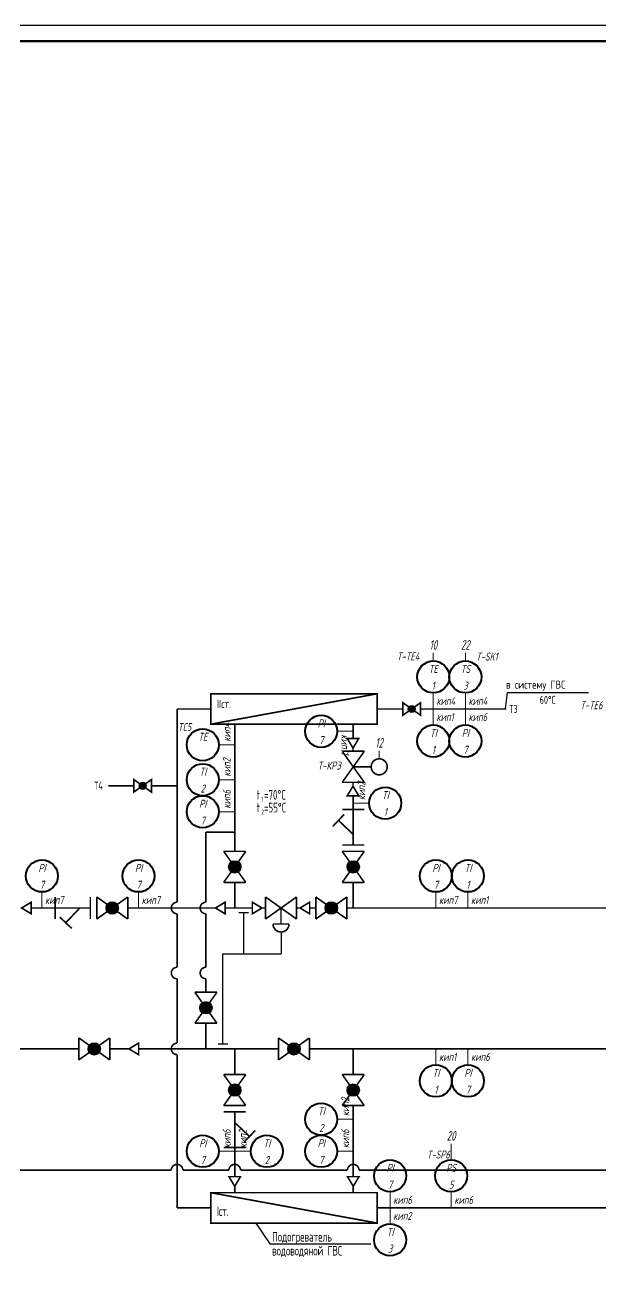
# Model space of a CAD drawing. Extents: x 37 to 1092, y -2983 to -601.
# Drawn here: x 372 to 551.8, y -1289.2 to -898.8 of the extents above; entities that cross this region are included whole.
import ezdxf
from ezdxf.enums import TextEntityAlignment as Align

# ---------------------------------------------------------------- set-up
doc = ezdxf.new("R2010")
doc.units = 0
doc.layers.add('AV_K_DEVICE', color=1, linetype='Continuous', lineweight=40)
doc.layers.add('AV_K_WIRES', color=2, linetype='Continuous', lineweight=20)
for name, color, linetype in [('FORMAT', 134, 'Continuous'), ('TEXT', 4, 'Continuous'), ('ОВ_Отопление', 6, 'Continuous')]:
    doc.layers.add(name, color=color, linetype=linetype)
doc.styles.add('R2_5', font='romant.shx', dxfattribs={"width": 0.65, "oblique": 12, "height": 2.5})
doc.styles.get("Standard").update_dxf_attribs({"font": 'romant.shx', "width": 0.65, "oblique": 12})

# ---------------------------------------------------------------- blocks, each defined once
blk = doc.blocks.new('ТС035-50М.В3.60')
blk.add_circle((0, 5), 5)
at = {"style": 'R2_5', "oblique": 12, "width": 0.65}
for s, p in [('TE', (0, 7.5)), ('1', (-0.0060025175, 2.2550731853))]:
    blk.add_text(s, height=2.5, dxfattribs=at).set_placement(p, align=Align.MIDDLE_CENTER)
blk = doc.blocks.new('кип4 ЗК4-1-7-95 установка 02-20-20-10-1')
blk.add_line((0, 5), (0, 0))
at = {"insert": (1, 2.5), "char_height": 2.5, "attachment_point": 4, "line_spacing_factor": 0.8, "style": 'R2_5'}
blk.add_mtext('кип4', dxfattribs=at)
blk = doc.blocks.new('Термореле KP35')
blk.add_circle((0, 5), 5)
at = {"style": 'R2_5', "oblique": 15, "width": 0.65}
for s, p in [('TS', (0, 7.5)), ('3', (-0.0060025175, 2.2550731853))]:
    blk.add_text(s, height=2.5, dxfattribs=at).set_placement(p, align=Align.MIDDLE_CENTER)
blk = doc.blocks.new('TERMOMETR_R5503_-30-50_80mm')
blk.add_circle((0, 5), 5)
at = {"style": 'R2_5', "oblique": 15, "width": 0.75}
for s, p in [('TI', (0, 7.5)), ('3', (-0.0060025175, 2.2550731853))]:
    blk.add_text(s, height=2.5, dxfattribs=at).set_placement(p, align=Align.MIDDLE_CENTER)
blk = doc.blocks.new('кип7 ЗК14-2-3-98 установка 3в')
blk.add_line((0, 5), (0, 0))
at = {"insert": (1, 2.5), "char_height": 2.5, "attachment_point": 4, "line_spacing_factor": 0.8, "style": 'R2_5'}
blk.add_mtext('кип7', dxfattribs=at)
blk = doc.blocks.new('MANOMETR_0..6KGSM2')
blk.add_circle((0, 5), 5)
at = {"style": 'R2_5', "oblique": 15, "width": 0.75}
for s, p in [('PI', (0, 7.5)), ('7', (-0.0060025175, 2.2550731853))]:
    blk.add_text(s, height=2.5, dxfattribs=at).set_placement(p, align=Align.MIDDLE_CENTER)
blk = doc.blocks.new('кип1 ЗК4-1-1-95 установка 01-10-20-10')
blk.add_line((0, 5), (0, 0))
at = {"insert": (1, 2.5), "char_height": 2.5, "attachment_point": 4, "line_spacing_factor": 0.8, "style": 'R2_5'}
blk.add_mtext('кип1', dxfattribs=at)
blk = doc.blocks.new('TERMOMETR_R5503_0-120_80mm')
blk.add_circle((0, 5), 5)
at = {"style": 'R2_5', "oblique": 15, "width": 0.75}
for s, p in [('TI', (0, 7.5)), ('1', (-0.0060025175, 2.2550731853))]:
    blk.add_text(s, height=2.5, dxfattribs=at).set_placement(p, align=Align.MIDDLE_CENTER)
blk = doc.blocks.new('кип6 ЗК14-2-1-98 установка 1а')
blk.add_line((0, 5), (0, 0))
at = {"insert": (1, 2.5), "char_height": 2.5, "attachment_point": 4, "line_spacing_factor": 0.8, "style": 'R2_5'}
blk.add_mtext('кип6', dxfattribs=at)
blk = doc.blocks.new('кип2 ЗК4-1-6-95 установка 01-10-20-10-1')
blk.add_line((0, 5), (0, 0))
at = {"insert": (1, 2.5), "char_height": 2.5, "attachment_point": 4, "line_spacing_factor": 0.8, "style": 'R2_5'}
blk.add_mtext('кип2', dxfattribs=at)
blk = doc.blocks.new('TERMOMETR_A5503_0-120_80mm')
blk.add_circle((0, 5), 5)
at = {"style": 'R2_5', "oblique": 15, "width": 0.75}
for s, p in [('TI', (0, 7.5)), ('2', (-0.0060025175, 2.2550731853))]:
    blk.add_text(s, height=2.5, dxfattribs=at).set_placement(p, align=Align.MIDDLE_CENTER)
blk = doc.blocks.new('TERMOMETR_R5503_0-150_80mm')
blk.add_circle((0, 5), 5)
at = {"style": 'R2_5', "oblique": 15, "width": 0.75}
for s, p in [('TI', (0, 7.5)), ('1', (-0.0060025175, 2.2550731853))]:
    blk.add_text(s, height=2.5, dxfattribs=at).set_placement(p, align=Align.MIDDLE_CENTER)
blk = doc.blocks.new('кип11 ЗК14-2-4-98 установка 4в')
blk.add_line((0, 5), (0, 0))
at = {"insert": (1, 2.5), "char_height": 2.5, "attachment_point": 4, "line_spacing_factor": 0.8, "style": 'R2_5'}
blk.add_mtext('кип11', dxfattribs=at)
blk = doc.blocks.new('ESMY')
blk.add_circle((0, 5), 5)
at = {"style": 'R2_5', "oblique": 15, "width": 0.65}
blk.add_text('TE', height=2.5, dxfattribs=at).set_placement((0, 7.5), align=Align.MIDDLE_CENTER)
blk = doc.blocks.new('PS_(мин давление)_KPI-35(DANFOS)')
blk.add_circle((0, 5), 5)
at = {"style": 'R2_5', "oblique": 15, "width": 0.75}
for s, p in [('PS', (0, 7.5)), ('5', (-0.0060025175, 2.2550731853))]:
    blk.add_text(s, height=2.5, dxfattribs=at).set_placement(p, align=Align.MIDDLE_CENTER)

msp = doc.modelspace()

# ---------------------------------------------------------------- hatches: boundary and pattern name
at = {"layer": 'ОВ_Отопление', "ltscale": 10000}
for points in [[(493.7860347578653, -1112.413928049024, 1), (491.5860347578655, -1112.413928049024, 1)], [(409.7860347578643, -1136.413928049024, 1), (407.5860347578641, -1136.413928049024, 1)], [(439.3644412342776, -1161.717175878821, 1), (435.507628281452, -1161.717175878821, 1)], [(476.3644412342777, -1161.717175878821, 1), (472.5076282814518, -1161.717175878821, 1)], [(401.1268880242773, -1174.567175878821, 1), (397.2700750714521, -1174.567175878821, 1)], [(469.5178124776812, -1174.567175878821, 1), (465.6609995248555, -1174.567175878821, 1)], [(430.3644412342762, -1205.717175878821, 1), (426.5076282814509, -1205.717175878821, 1)], [(395.519341992572, -1218.567175878821, 1), (391.6625290397464, -1218.567175878821, 1)], [(457.8644412342763, -1218.567175878821, 1), (454.0076282814508, -1218.567175878821, 1)], [(435.5076282814509, -1231.422487388597, 1), (439.3644412342762, -1231.422487388597, 1)], [(476.3644412342762, -1231.422487388597, 1), (472.5076282814509, -1231.422487388597, 1)]]:
    msp.add_hatch(color=256, dxfattribs=at).paths.add_polyline_path(points)

# ---------------------------------------------------------------- linework, layer by layer
at = {"ltscale": 1e-10, "const_width": 0.5}
for points in [[(474.4360347578641, -1154.898616539248), (474.4360347578641, -1139.521077130734)], [(477.8763712118441, -1143.772487388597), (470.9956983038843, -1143.772487388597)], [(468.0382838900473, -1149.094992559439), (471.6222408943568, -1145.336106433918)], [(474.4360347578641, -1151.60698078216), (469.8302623922018, -1147.215549496681)], [(477.8763712118441, -1154.898616539248), (470.9956983038843, -1154.898616539248)], [(381.3563858139833, -1178.007512332801), (381.3563858139833, -1171.126839424841)], [(392.3525149646371, -1178.007512332801), (392.3525149646371, -1171.126839424841)], [(389.0608792075458, -1174.567175878821), (384.6694479220678, -1179.172948244483)], [(386.5488909848282, -1180.964926746636), (382.7900048593074, -1177.380969742326)], [(460.9313142920441, -1218.567175878821), (602.1627723628015, -1218.567175878821)], [(440.8763712118441, -1238.241046728165), (433.9956983038844, -1238.241046728165)], [(437.4360347578641, -1249.367175878821), (437.4360347578641, -1238.241046728165)], [(437.4360347578641, -1241.532682485258), (442.0418071235265, -1245.924113770737)], [(443.8337856256811, -1244.044670707973), (440.2498286213718, -1247.803556833494)], [(440.8763712118441, -1249.367175878821), (433.9956983038844, -1249.367175878821)]]:
    msp.add_lwpolyline(points, dxfattribs=at)
at = {"layer": 'AV_K_WIRES'}
for p, q in [((499.4360347559653, -1094.913928049024), (499.4360347578654, -1097.413928049024)), ((509.4360347559653, -1094.913928049024), (509.4360347578652, -1097.413928049024)), ((482.5335320381204, -1125.473929301748), (482.5335320400205, -1127.973929301748)), ((505.018474815484, -1248.217175878821), (505.0184748192839, -1253.217175878821))]:
    msp.add_line(p, q, dxfattribs=at)
at = {"layer": 'FORMAT'}
msp.add_lwpolyline([(37.1980354403, -898.815178203), (877.1980354403, -898.815178203), (877.1980354403, -1492.815178203), (37.1980354403, -1492.815178203)], close=True, dxfattribs=at)
at = {"layer": 'FORMAT', "lineweight": 50}
msp.add_lwpolyline([(57.1980354403, -1487.815178203), (57.1980354403, -903.815178203), (872.1980354402997, -903.815178203), (872.1980354402997, -1487.815178203)], close=True, dxfattribs=at)
at = {"layer": 'ОВ_Отопление'}
for p, q in [((521.9529559984628, -1112.233213411941), (522.5962471706669, -1107.304232961507)), ((522.5962471706669, -1107.304232961507), (547.8378473130397, -1107.304232961507)), ((443.9774913776913, -1272.967175878821), (448.4345482542275, -1279.456524401362)), ((448.4345482542275, -1279.456524401362), (479.9283822494062, -1279.456524401362))]:
    msp.add_line(p, q, dxfattribs=at)
at = {"layer": 'ОВ_Отопление', "ltscale": 600}
for p, q in [((440.1834012431713, -1176.067175878821), (440.1834012431713, -1188.867175878821)), ((451.887272097379, -1182.067175878821), (451.887272097379, -1188.867175878821)), ((433.7334012431702, -1188.867175878821), (451.887272097379, -1188.867175878821)), ((433.7334012431702, -1217.067175878821), (433.7334012431702, -1188.867175878821))]:
    msp.add_line(p, q, dxfattribs=at)
at = {"layer": 'ОВ_Отопление', "ltscale": 10000, "const_width": 0.5}
for points in [[(481.9360347578654, -1117.163928049024), (481.9360347578654, -1107.663928049024), (429.9360347578653, -1107.663928049024), (429.9360347578653, -1117.163928049024), (481.9360347578654, -1117.163928049024)], [(429.9360347578653, -1117.163928049024), (481.9360347578654, -1107.663928049024)], [(419.4360347578641, -1172.767175878821), (419.4360347578641, -1112.413928049024)], [(429.9360347578653, -1112.413928049024), (419.4360347578641, -1112.413928049024)], [(481.9360347578654, -1112.413928049024), (489.9360347578654, -1112.413928049024)], [(489.9360347578654, -1110.463928049024), (489.9360347578654, -1114.363928049024), (495.4360347578654, -1110.463928049024), (495.4360347578654, -1114.363928049024), (489.9360347578654, -1110.463928049024)], [(495.4360347578654, -1112.413928049024), (522.2269925149324, -1112.413928049024)], [(437.4360347578641, -1156.867175878821), (437.4360347578654, -1117.163928049024)], [(474.4360347578641, -1121.62107713479), (474.4360347578641, -1117.163928049024)], [(474.3669287100506, -1124.62107713479), (476.1669287100508, -1121.62107713479), (472.5669287100506, -1121.62107713479), (474.3669287100506, -1124.62107713479)], [(477.8860347578643, -1125.623928049029), (470.9860347578641, -1125.623928049029)], [(477.8860347578643, -1125.623928049029), (470.9860347578641, -1135.323928049029)], [(470.9860347578641, -1125.623928049029), (477.8860347578643, -1135.323928049029)], [(474.3669287100495, -1124.62107713479), (474.3669287100495, -1125.721077130734)], [(474.4360347578641, -1130.473928049029), (480.0360347578644, -1130.473928049029)], [(405.9360347578643, -1134.463928049024), (405.9360347578643, -1138.363928049024), (411.4360347578641, -1134.463928049024), (411.4360347578641, -1138.363928049024), (405.9360347578643, -1134.463928049024)], [(477.8860347578643, -1135.323928049029), (470.9860347578641, -1135.323928049029)], [(474.3669287100495, -1135.421077130734), (474.3669287100495, -1136.521077130734)], [(397.9360347578642, -1136.413928049024), (405.9360347578643, -1136.413928049024)], [(419.4360347578641, -1136.413928049024), (411.4360347578641, -1136.413928049024)], [(474.3669287100506, -1136.521077130734), (476.1669287100508, -1139.521077130734), (472.5669287100506, -1139.521077130734), (474.3669287100506, -1136.521077130734)], [(437.4360347578641, -1150.867175878821), (428.4360347578641, -1150.867175878821)], [(428.4360347578641, -1172.767175878821), (428.4360347578641, -1150.867175878821)], [(440.8860347578641, -1156.867175878821), (433.9860347578642, -1156.867175878821)], [(440.8860347578641, -1156.867175878821), (433.9860347578642, -1166.567175878821)], [(433.9860347578642, -1156.867175878821), (440.8860347578641, -1166.567175878821)], [(477.8860347578643, -1156.867175878821), (470.9860347578641, -1156.867175878821)], [(477.8860347578643, -1156.867175878821), (470.9860347578641, -1166.567175878821)], [(470.9860347578641, -1156.867175878821), (477.8860347578643, -1166.567175878821)], [(440.8860347578641, -1166.567175878821), (433.9860347578642, -1166.567175878821)], [(437.4360347578641, -1174.567175878821), (437.4360347578641, -1166.567175878821)], [(477.8860347578643, -1166.567175878821), (470.9860347578641, -1166.567175878821)], [(474.4360347578641, -1174.567175878821), (474.4360347578641, -1166.567175878821)], [(394.3484815478655, -1171.117175878821), (394.3484815478655, -1178.017175878821)], [(394.3484815478655, -1171.117175878821), (404.0484815478653, -1178.017175878821)], [(394.3484815478655, -1178.017175878821), (404.0484815478653, -1171.117175878821)], [(404.0484815478653, -1171.117175878821), (404.0484815478653, -1178.017175878821)], [(447.0372720973792, -1171.117175878821), (447.0372720973792, -1178.017175878821)], [(447.0372720973792, -1171.117175878821), (456.7372720973787, -1178.017175878821)], [(447.0372720973792, -1178.017175878821), (456.7372720973787, -1171.117175878821)], [(456.7372720973787, -1171.117175878821), (456.7372720973787, -1178.017175878821)], [(462.7394060012688, -1171.117175878821), (462.7394060012688, -1178.017175878821)], [(462.7394060012688, -1171.117175878821), (472.4394060012688, -1178.017175878821)], [(462.7394060012688, -1178.017175878821), (472.4394060012688, -1171.117175878821)], [(472.4394060012688, -1171.117175878821), (472.4394060012688, -1178.017175878821)], [(370.9019696371645, -1174.567175878821), (373.9019696371645, -1176.367175878821), (373.9019696371645, -1172.767175878821), (370.9019696371645, -1174.567175878821)], [(392.3525149646371, -1174.567175878821), (373.9019696371645, -1174.567175878821)], [(431.4360347578828, -1174.567175878821), (404.0484815478653, -1174.567175878821)], [(431.4360347578641, -1174.567175878807), (434.4360347578641, -1176.367175878807), (434.4360347578641, -1172.767175878807), (431.4360347578641, -1174.567175878807)], [(442.9372720973788, -1174.567175878821), (434.4360347578641, -1174.567175878821)], [(445.937272097379, -1174.567175878821), (442.9372720973788, -1176.367175878821), (442.9372720973788, -1172.767175878821), (445.937272097379, -1174.567175878821)], [(447.0372720973792, -1174.567175878821), (445.937272097379, -1174.567175878821)], [(451.887272097379, -1174.567175878821), (451.887272097379, -1179.567175878821)], [(457.8372720933241, -1174.567175878821), (456.7372720973787, -1174.567175878821)], [(457.8372720933241, -1174.567175878821), (460.8372720933243, -1176.367175878821), (460.8372720933243, -1172.767175878821), (457.8372720933241, -1174.567175878821)], [(462.7394060012688, -1174.567175878821), (460.8372720933243, -1174.567175878821)], [(419.4360347578641, -1193.067175878821), (419.4360347578641, -1176.367175878821)], [(428.4360347578641, -1193.067175878821), (428.4360347578641, -1176.367175878821)], [(449.387272097379, -1179.567175878821), (454.3872720973791, -1179.567175878821)], [(419.4360347578641, -1216.767175878821), (419.4360347578641, -1196.667175878821)], [(428.4360347578632, -1200.867175878821), (428.4360347578632, -1196.667175878821)], [(431.8860347578631, -1200.867175878821), (424.986034757863, -1200.867175878821)], [(431.8860347578631, -1200.867175878821), (424.986034757863, -1210.567175878821)], [(424.986034757863, -1200.867175878821), (431.8860347578631, -1210.567175878821)], [(431.8860347578631, -1210.567175878821), (424.986034757863, -1210.567175878821)], [(428.4360347578632, -1218.567175878821), (428.4360347578632, -1210.567175878821)], [(388.7409355161599, -1215.117175878821), (388.7409355161599, -1222.017175878821)], [(388.7409355161599, -1215.117175878821), (398.4409355161596, -1222.017175878821)], [(388.7409355161599, -1222.017175878821), (398.4409355161596, -1215.117175878821)], [(398.4409355161596, -1215.117175878821), (398.4409355161596, -1222.017175878821)], [(404.4360347578641, -1218.567175878807), (407.4360347578641, -1220.367175878807), (407.4360347578641, -1216.767175878807), (404.4360347578641, -1218.567175878807)], [(451.0860347578643, -1215.117175878821), (451.0860347578643, -1222.017175878821)], [(451.0860347578643, -1215.117175878821), (460.7860347578641, -1222.017175878821)], [(451.0860347578643, -1222.017175878821), (460.7860347578641, -1215.117175878821)], [(460.7860347578641, -1215.117175878821), (460.7860347578641, -1222.017175878821)], [(388.7409355161599, -1218.567175878812), (327.8860347578643, -1218.567175878821)], [(404.4360347578641, -1218.567175878807), (398.4409355161596, -1218.567175878807)], [(451.0860347578643, -1218.567175878821), (407.4360347578641, -1218.567175878821)], [(419.4360347578641, -1268.217175878821), (419.4360347578641, -1220.367175878821)], [(437.4360347578641, -1218.567175878821), (437.4360347578641, -1226.567175878821)], [(474.4360347578641, -1218.567175878821), (474.4360347578641, -1226.572487388597)], [(440.8860347578641, -1226.572487388597), (433.9860347578642, -1226.572487388597)], [(440.8860347578641, -1226.572487388597), (433.9860347578642, -1236.272487388597)], [(433.9860347578642, -1226.572487388597), (440.8860347578641, -1236.272487388597)], [(470.9860347578641, -1236.272487388597), (477.8860347578643, -1226.572487388597)], [(477.8860347578643, -1236.272487388597), (470.9860347578641, -1226.572487388597)], [(470.9860347578641, -1226.572487388597), (477.8860347578643, -1226.572487388597)], [(440.8860347578641, -1236.272487388597), (433.9860347578642, -1236.272487388597)], [(470.9860347578641, -1236.272487388597), (477.8860347578643, -1236.272487388597)], [(474.4360347578641, -1236.272487388597), (474.4360347578632, -1258.467175878821)], [(437.4360347578641, -1249.367175878821), (437.4360347578631, -1258.467175878821)], [(295.1906219791822, -1256.417235343977), (417.6360347578643, -1256.417235343977)], [(421.2360347578641, -1256.417235343977), (435.6360347588456, -1256.417235343977)], [(439.2360347568817, -1256.417235343977), (472.6360347588456, -1256.417235343977)], [(476.2360347568817, -1256.417235343977), (532.6211533335472, -1256.417235343977)], [(525.5841525018737, -1256.417235343977), (628.3299493659722, -1256.417235343977)], [(437.4360347578631, -1261.467175878821), (439.2360347578629, -1258.467175878821), (435.6360347578632, -1258.467175878821), (437.4360347578631, -1261.467175878821)], [(474.4360347578632, -1261.467175878821), (476.236034757863, -1258.467175878821), (472.6360347578632, -1258.467175878821), (474.4360347578632, -1261.467175878821)], [(429.9360347578631, -1263.467175878821), (429.9360347578631, -1272.967175878821), (481.9360347578632, -1272.967175878821), (481.9360347578632, -1263.467175878821), (429.9360347578631, -1263.467175878821)], [(481.9360347578632, -1272.967175878821), (429.9360347578631, -1263.467175878821)], [(437.4360347578631, -1261.467175878821), (437.4360347578631, -1263.467175878821)], [(474.4360347578632, -1261.467175878821), (474.4360347578632, -1263.467175878821)], [(429.9360347578631, -1268.217175878821), (419.4360347578641, -1268.217175878821)], [(481.9360347578632, -1268.217175878821), (558.9788868165051, -1268.217175878821)]]:
    msp.add_lwpolyline(points, dxfattribs=at)
for points in [[(482.5360347578643, -1127.973928049029, 9543.099350923732), (482.5370826354405, -1127.973928199447, -1)], [(419.4360347578641, -1172.767175878821, 1), (419.4360347578641, -1176.367175878821, -2.19838199884284)], [(428.4360347578641, -1172.767175878821, 1), (428.4360347578641, -1176.367175878821, -2.19838199884284)], [(449.387272097379, -1179.567175878821, 1), (454.3872720973791, -1179.567175878821, 0.9999999999999998)], [(419.4360347578641, -1193.067175878821, 1), (419.4360347578641, -1196.667175878821, -2.19838199884284)], [(428.4360347578632, -1193.067175878821, 1), (428.4360347578632, -1196.667175878821, -2.19838199884284)], [(419.4360347578641, -1216.767175878821, 1), (419.4360347578641, -1220.367175878821, -2.19838199884284)], [(417.6360347578643, -1256.417235343977, -1), (421.2360347578641, -1256.417235343977, 2.19838199884284)], [(435.6360347578632, -1256.417294809133, -1), (439.2360347578629, -1256.417294809133, 2.19838199884284)], [(472.6360347578632, -1256.417294809133, -1), (476.236034757863, -1256.417294809133, 2.19838199884284)]]:
    msp.add_lwpolyline(points, format="xyb", dxfattribs=at)
at = {"layer": 'ОВ_Отопление', "ltscale": 100, "const_width": 0.5}
msp.add_lwpolyline([(611.8630286469368, -1174.567175878821), (472.7269423916346, -1174.567175878821)], dxfattribs=at)
at = {"layer": 'ОВ_Отопление', "ltscale": 10000}
for points in [[(441.6834012431714, -1176.067175878821), (438.6834012431712, -1176.067175878821)], [(435.23340124317, -1217.067175878821), (432.2334012431702, -1217.067175878821)]]:
    msp.add_lwpolyline(points, dxfattribs=at)
for centre, radius in [((492.6860347578654, -1112.413928049024), 1.1), ((482.5360347578643, -1130.473928049029), 2.5), ((408.6860347578641, -1136.413928049024), 1.1), ((437.4360347578641, -1161.717175878821), 1.928406476412783), ((474.4360347578641, -1161.717175878821), 1.928406476412783), ((399.1984815478653, -1174.567175878821), 1.928406476412783), ((467.5894060012688, -1174.567175878821), 1.928406476412783), ((428.4360347578632, -1205.717175878821), 1.928406476412783), ((393.5909355161598, -1218.567175878821), 1.928406476412783), ((455.9360347578643, -1218.567175878821), 1.928406476412783), ((437.4360347578641, -1231.422487388597), 1.928406476412783), ((474.4360347578641, -1231.422487388597), 1.928406476412783)]:
    msp.add_circle(centre, radius, dxfattribs=at)
msp.add_arc((451.887272097379, -1179.567175878821), 2.5, 180, 0, dxfattribs=at)

# ---------------------------------------------------------------- block references
at = {"layer": 'AV_K_DEVICE'}
for name, p in [('ТС035-50М.В3.60', (499.4360347578654, -1107.413928049024)), ('Термореле KP35', (509.4360347578652, -1107.413928049024)), ('MANOMETR_0..6KGSM2', (464.4360347578643, -1124.392502591907)), ('TERMOMETR_R5503_0-120_80mm', (499.4360347578654, -1127.413928049024)), ('MANOMETR_0..6KGSM2', (509.4360347578652, -1127.413928049024)), ('TERMOMETR_A5503_0-120_80mm', (427.4360347578642, -1139.507369519313)), ('MANOMETR_0..6KGSM2', (427.4360347578642, -1149.507369519313)), ('TERMOMETR_R5503_0-150_80mm', (484.4360347578641, -1146.812262948779)), ('MANOMETR_0..6KGSM2', (377.2370794809146, -1169.567175878821)), ('MANOMETR_0..6KGSM2', (407.4023583120633, -1169.567175878821)), ('MANOMETR_0..6KGSM2', (500.2364616811196, -1169.567175878821)), ('TERMOMETR_R5503_0-150_80mm', (510.2364616811196, -1169.567175878821)), ('TERMOMETR_R5503_0-120_80mm', (500.2364616811196, -1233.567175878821)), ('MANOMETR_0..6KGSM2', (510.2364616811196, -1233.567175878821)), ('TERMOMETR_A5503_0-120_80mm', (464.4360347578643, -1245.531013133646)), ('MANOMETR_0..6KGSM2', (427.4360347578648, -1255.531013133641)), ('TERMOMETR_A5503_0-120_80mm', (447.4360347578643, -1255.531013133641)), ('MANOMETR_0..6KGSM2', (464.4360347578643, -1255.531013133646)), ('MANOMETR_0..6KGSM2', (485.9360347578632, -1263.217175878821)), ('PS_(мин давление)_KPI-35(DANFOS)', (505.0184748192839, -1263.217175878821)), ('TERMOMETR_R5503_-30-50_80mm', (485.9360347578632, -1283.217175878821))]:
    msp.add_blockref(name, p, dxfattribs=at)
ref = msp.add_blockref('ESMY', (427.4360347578654, -1128.609126302636), dxfattribs=at)
ref.add_attrib('OBOZ', 'TC5', dxfattribs={"layer": '0', "color": 0, "ltscale": 0.4, "height": 2.5, "style": 'R2_5', "oblique": 12, "width": 0.65, "flags": 12}).set_placement((423.900500851942, -1120.073592396713), align=Align.BOTTOM_RIGHT)
at = {"layer": 'AV_K_WIRES'}
for name, p in [('кип4 ЗК4-1-7-95 установка 02-20-20-10-1', (499.4360347578654, -1112.413928049024)), ('кип4 ЗК4-1-7-95 установка 02-20-20-10-1', (509.4360347578652, -1112.413928049024)), ('кип1 ЗК4-1-1-95 установка 01-10-20-10', (499.4360347578654, -1117.413928049024)), ('кип6 ЗК14-2-1-98 установка 1а', (509.4360347578652, -1117.413928049024)), ('кип7 ЗК14-2-3-98 установка 3в', (377.2370794809146, -1174.567175878821)), ('кип7 ЗК14-2-3-98 установка 3в', (407.4023583120633, -1174.567175878821)), ('кип7 ЗК14-2-3-98 установка 3в', (500.2364616811196, -1174.567175878821)), ('кип1 ЗК4-1-1-95 установка 01-10-20-10', (510.2364616811196, -1174.567175878821)), ('кип1 ЗК4-1-1-95 установка 01-10-20-10', (500.2364616811196, -1223.567175878821)), ('кип6 ЗК14-2-1-98 установка 1а', (510.2364616811196, -1223.567175878821)), ('кип6 ЗК14-2-1-98 установка 1а', (485.9360347578632, -1268.217175878821)), ('кип6 ЗК14-2-1-98 установка 1а', (505.0184748192839, -1268.217175878821)), ('кип2 ЗК4-1-6-95 установка 01-10-20-10-1', (485.9360347578632, -1273.217175878821))]:
    msp.add_blockref(name, p, dxfattribs=at)
for name, p, rotation in [('кип4 ЗК4-1-7-95 установка 02-20-20-10-1', (437.4360347578654, -1123.609126302636), 90), ('кип11 ЗК14-2-4-98 установка 4в', (469.4360347578641, -1119.392502591907), 270), ('кип2 ЗК4-1-6-95 установка 01-10-20-10-1', (437.4360347578641, -1134.507369519313), 90), ('кип2 ЗК4-1-6-95 установка 01-10-20-10-1', (479.4360347578641, -1141.812262948779), 90), ('кип6 ЗК14-2-1-98 установка 1а', (437.4360347578641, -1144.507369519313), 90), ('кип2 ЗК4-1-6-95 установка 01-10-20-10-1', (474.4360347578641, -1240.531013133646), 90), ('кип6 ЗК14-2-1-98 установка 1а', (437.4360347578648, -1250.531013133641), 90), ('кип2 ЗК4-1-6-95 установка 01-10-20-10-1', (442.4360347578641, -1250.531013133641), 90), ('кип6 ЗК14-2-1-98 установка 1а', (474.4360347578641, -1250.531013133646), 90)]:
    msp.add_blockref(name, p, dxfattribs=dict(at, rotation=rotation))

# ---------------------------------------------------------------- texts
at = {"layer": 'TEXT', "style": 'R2_5', "oblique": 15, "width": 0.65}
for s, p in [('T-TE4', (488.0161682353936, -1097.239801079675)), ('T-TE6', (545.2519633910193, -1112.501643455607))]:
    msp.add_text(s, height=2.5, dxfattribs=at).set_placement(p)
for s, p in [('T-SK1', (519.4927602449897, -1097.307226130913)), ('T-SP6', (504.5489259297246, -1252.810569673269))]:
    msp.add_text(s, height=2.5, dxfattribs=at).set_placement(p, align=Align.RIGHT)
at = {"layer": 'TEXT', "style": 'R2_5', "oblique": 12, "width": 0.75}
msp.add_text('Т-КР3', height=2.5, dxfattribs=at).set_placement((470.5699637208017, -1132.086242609279), align=Align.BOTTOM_RIGHT)
at = {"layer": 'TEXT', "char_height": 3, "attachment_point": 8, "style": 'R2_5'}
for s, insert in [('10', (499.4360347559653, -1093.913928049024)), ('22', (509.4360347559653, -1093.913928049024)), ('12', (482.5335320381204, -1124.473929301748)), ('20', (505.018474815484, -1247.217175878821))]:
    msp.add_mtext(s, dxfattribs=dict(at, insert=insert))
at = {"layer": 'ОВ_Отопление'}
for s, height, width, p in [(' в систему ГВС', 2.5, 0.8, (520.776749055804, -1106.063891568686)), ('60%%DC', 2.5, 0.7, (532.6164396616437, -1110.810966094154)), ('IIст.', 2.5, 0.8, (431.845528044696, -1112.094380380981)), ('Т3', 2.5, 0.7, (523.1405565547187, -1113.664328483901)), ('Т4', 2.5, 0.7, (393.517597281967, -1137.648836684915)), ('1', 1.5, 0.7, (445.6922394029787, -1141.35795970499)), ('2', 1.5, 0.7, (445.6922394029787, -1145.357959704989))]:
    msp.add_text(s, height=height, dxfattribs=dict(at, width=width)).set_placement(p)
at = {"layer": 'ОВ_Отопление', "ltscale": 100, "width": 0.65}
for s, p in [('t =70%%DC', (444.2444203379647, -1140.719152599777)), ('t =55%%DC', (444.2444203379647, -1144.719152599777)), ('Iст.', (431.8455280446939, -1270.758737938566)), ('Подогреватель', (449.1200829012532, -1278.739999838163)), ('водоводяной ГВС', (449.1200829012532, -1283.097474122009))]:
    msp.add_text(s, height=3, dxfattribs=at).set_placement(p)

doc.saveas('drawing.dxf')
